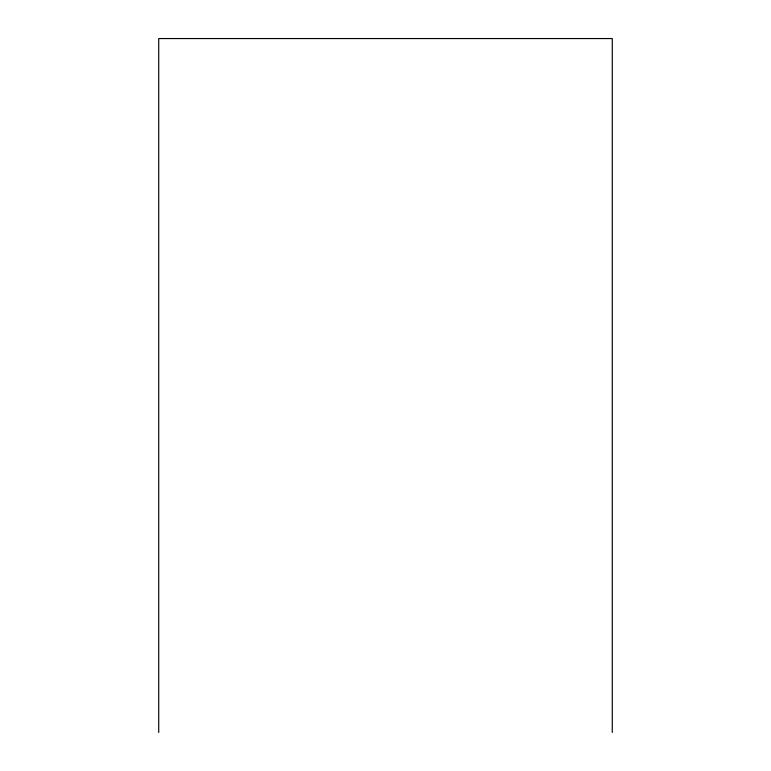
<?xml version="1.0" encoding="UTF-8"?>
<svg xmlns="http://www.w3.org/2000/svg" width="771" height="771" viewBox="0 0 771 771"><rect width="100%" height="100%" fill="white"/><g stroke="black" fill="none" stroke-linecap="round" stroke-linejoin="round"><path stroke-width="1.16" d="M612.27 732.45L612.27 38.55L158.73 38.55L158.73 732.45"/></g></svg>
